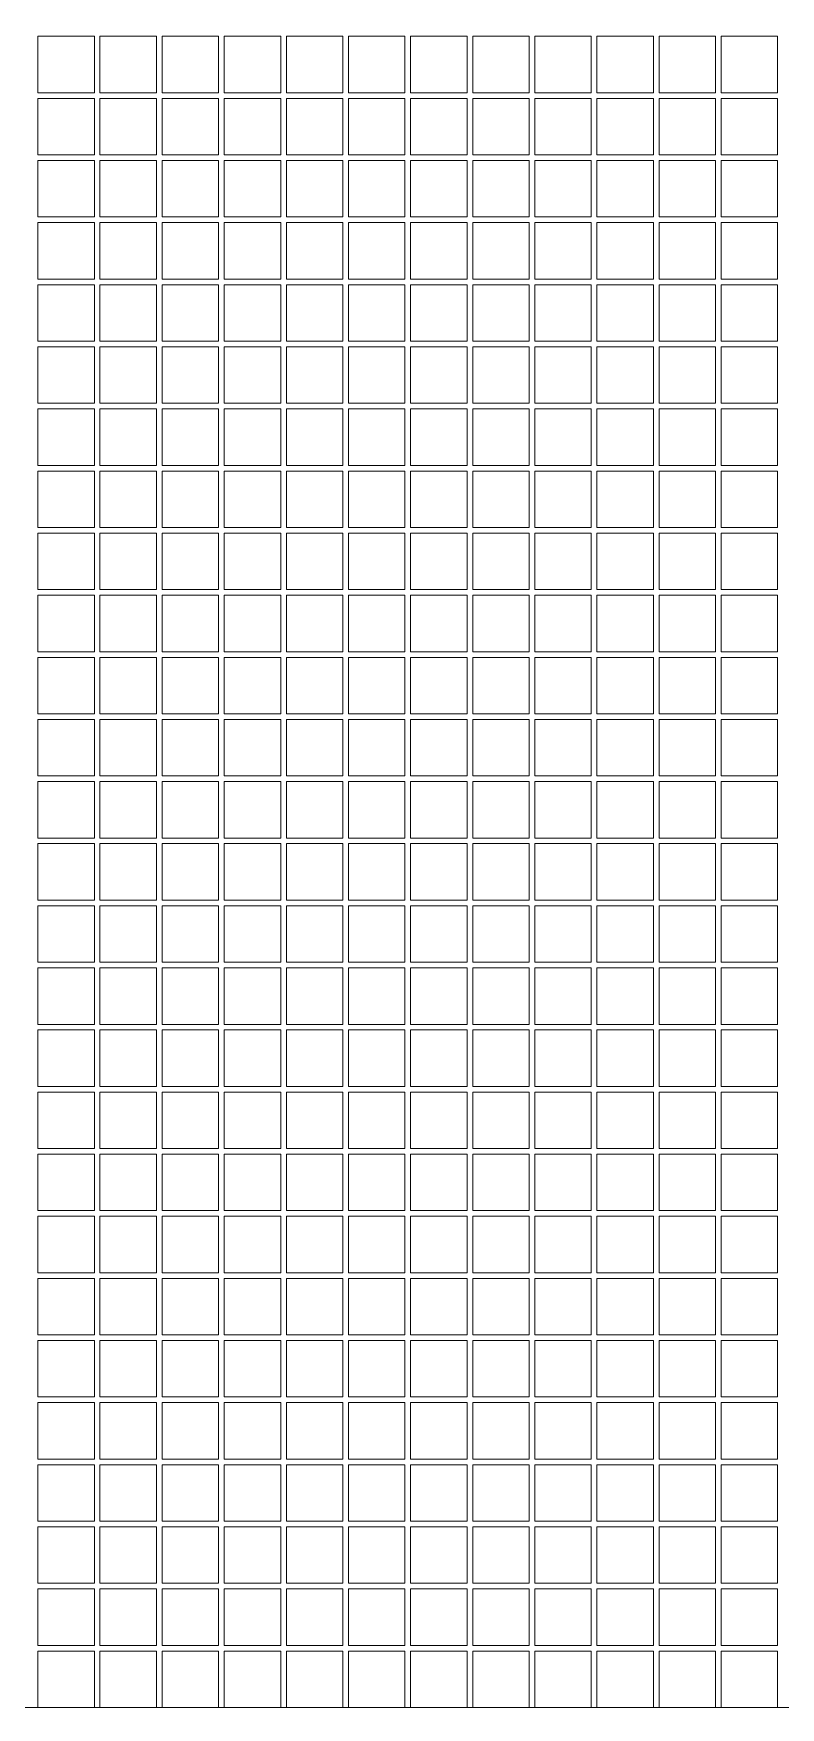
# Model space of a CAD drawing. Header units: millimetres. Extents: x -225363 to 347188, y -782467 to 813415.
# Drawn here: x 18311 to 19634, y 5775 to 8740 of the extents above; entities that cross this region are included whole.
import ezdxf

# ---------------------------------------------------------------- set-up
doc = ezdxf.new("R2010")
doc.units = ezdxf.units.MM
doc.layers.add('Xref SCN', color=8, linetype='Continuous', lineweight=0)

# ---------------------------------------------------------------- blocks, each defined once
blk = doc.blocks.new('A$C997e597b')
at = {"layer": 'Xref SCN', "ltscale": 3}
for points in [[(14630.7, 2960), (14730.7, 2960), (14730.7, 2860), (14630.7, 2860)], [(14740.7, 2960), (14840.7, 2960), (14840.7, 2860), (14740.7, 2860)], [(14850.7, 2960), (14950.7, 2960), (14950.7, 2860), (14850.7, 2860)], [(14960.7, 2960), (15060.7, 2960), (15060.7, 2860), (14960.7, 2860)], [(15070.7, 2960), (15170.7, 2960), (15170.7, 2860), (15070.7, 2860)], [(15180.7, 2960), (15280.7, 2960), (15280.7, 2860), (15180.7, 2860)], [(15290.7, 2960), (15390.7, 2960), (15390.7, 2860), (15290.7, 2860)], [(15400.7, 2960), (15500.7, 2960), (15500.7, 2860), (15400.7, 2860)], [(15510.7, 2960), (15610.7, 2960), (15610.7, 2860), (15510.7, 2860)], [(15620.7, 2960), (15720.7, 2960), (15720.7, 2860), (15620.7, 2860)], [(15730.7, 2960), (15830.7, 2960), (15830.7, 2860), (15730.7, 2860)], [(15840.7, 2960), (15940.7, 2960), (15940.7, 2860), (15840.7, 2860)], [(14630.7, 2850), (14730.7, 2850), (14730.7, 2750), (14630.7, 2750)], [(14740.7, 2850), (14840.7, 2850), (14840.7, 2750), (14740.7, 2750)], [(14850.7, 2850), (14950.7, 2850), (14950.7, 2750), (14850.7, 2750)], [(14960.7, 2850), (15060.7, 2850), (15060.7, 2750), (14960.7, 2750)], [(15070.7, 2850), (15170.7, 2850), (15170.7, 2750), (15070.7, 2750)], [(15180.7, 2850), (15280.7, 2850), (15280.7, 2750), (15180.7, 2750)], [(15290.7, 2850), (15390.7, 2850), (15390.7, 2750), (15290.7, 2750)], [(15400.7, 2850), (15500.7, 2850), (15500.7, 2750), (15400.7, 2750)], [(15510.7, 2850), (15610.7, 2850), (15610.7, 2750), (15510.7, 2750)], [(15620.7, 2850), (15720.7, 2850), (15720.7, 2750), (15620.7, 2750)], [(15730.7, 2850), (15830.7, 2850), (15830.7, 2750), (15730.7, 2750)], [(15840.7, 2850), (15940.7, 2850), (15940.7, 2750), (15840.7, 2750)], [(14630.7, 2740), (14730.7, 2740), (14730.7, 2640), (14630.7, 2640)], [(14740.7, 2740), (14840.7, 2740), (14840.7, 2640), (14740.7, 2640)], [(14850.7, 2740), (14950.7, 2740), (14950.7, 2640), (14850.7, 2640)], [(14960.7, 2740), (15060.7, 2740), (15060.7, 2640), (14960.7, 2640)], [(15070.7, 2740), (15170.7, 2740), (15170.7, 2640), (15070.7, 2640)], [(15180.7, 2740), (15280.7, 2740), (15280.7, 2640), (15180.7, 2640)], [(15290.7, 2740), (15390.7, 2740), (15390.7, 2640), (15290.7, 2640)], [(15400.7, 2740), (15500.7, 2740), (15500.7, 2640), (15400.7, 2640)], [(15510.7, 2740), (15610.7, 2740), (15610.7, 2640), (15510.7, 2640)], [(15620.7, 2740), (15720.7, 2740), (15720.7, 2640), (15620.7, 2640)], [(15730.7, 2740), (15830.7, 2740), (15830.7, 2640), (15730.7, 2640)], [(15840.7, 2740), (15940.7, 2740), (15940.7, 2640), (15840.7, 2640)], [(14630.7, 2630), (14730.7, 2630), (14730.7, 2530), (14630.7, 2530)], [(14740.7, 2630), (14840.7, 2630), (14840.7, 2530), (14740.7, 2530)], [(14850.7, 2630), (14950.7, 2630), (14950.7, 2530), (14850.7, 2530)], [(14960.7, 2630), (15060.7, 2630), (15060.7, 2530), (14960.7, 2530)], [(15070.7, 2630), (15170.7, 2630), (15170.7, 2530), (15070.7, 2530)], [(15180.7, 2630), (15280.7, 2630), (15280.7, 2530), (15180.7, 2530)], [(15290.7, 2630), (15390.7, 2630), (15390.7, 2530), (15290.7, 2530)], [(15400.7, 2630), (15500.7, 2630), (15500.7, 2530), (15400.7, 2530)], [(15510.7, 2630), (15610.7, 2630), (15610.7, 2530), (15510.7, 2530)], [(15620.7, 2630), (15720.7, 2630), (15720.7, 2530), (15620.7, 2530)], [(15730.7, 2630), (15830.7, 2630), (15830.7, 2530), (15730.7, 2530)], [(15840.7, 2630), (15940.7, 2630), (15940.7, 2530), (15840.7, 2530)], [(14630.7, 2520), (14730.7, 2520), (14730.7, 2420), (14630.7, 2420)], [(14740.7, 2520), (14840.7, 2520), (14840.7, 2420), (14740.7, 2420)], [(14850.7, 2520), (14950.7, 2520), (14950.7, 2420), (14850.7, 2420)], [(14960.7, 2520), (15060.7, 2520), (15060.7, 2420), (14960.7, 2420)], [(15070.7, 2520), (15170.7, 2520), (15170.7, 2420), (15070.7, 2420)], [(15180.7, 2520), (15280.7, 2520), (15280.7, 2420), (15180.7, 2420)], [(15290.7, 2520), (15390.7, 2520), (15390.7, 2420), (15290.7, 2420)], [(15400.7, 2520), (15500.7, 2520), (15500.7, 2420), (15400.7, 2420)], [(15510.7, 2520), (15610.7, 2520), (15610.7, 2420), (15510.7, 2420)], [(15620.7, 2520), (15720.7, 2520), (15720.7, 2420), (15620.7, 2420)], [(15730.7, 2520), (15830.7, 2520), (15830.7, 2420), (15730.7, 2420)], [(15840.7, 2520), (15940.7, 2520), (15940.7, 2420), (15840.7, 2420)], [(14630.7, 2410), (14730.7, 2410), (14730.7, 2310), (14630.7, 2310)], [(14740.7, 2410), (14840.7, 2410), (14840.7, 2310), (14740.7, 2310)], [(14850.7, 2410), (14950.7, 2410), (14950.7, 2310), (14850.7, 2310)], [(14960.7, 2410), (15060.7, 2410), (15060.7, 2310), (14960.7, 2310)], [(15070.7, 2410), (15170.7, 2410), (15170.7, 2310), (15070.7, 2310)], [(15180.7, 2410), (15280.7, 2410), (15280.7, 2310), (15180.7, 2310)], [(15290.7, 2410), (15390.7, 2410), (15390.7, 2310), (15290.7, 2310)], [(15400.7, 2410), (15500.7, 2410), (15500.7, 2310), (15400.7, 2310)], [(15510.7, 2410), (15610.7, 2410), (15610.7, 2310), (15510.7, 2310)], [(15620.7, 2410), (15720.7, 2410), (15720.7, 2310), (15620.7, 2310)], [(15730.7, 2410), (15830.7, 2410), (15830.7, 2310), (15730.7, 2310)], [(15840.7, 2410), (15940.7, 2410), (15940.7, 2310), (15840.7, 2310)], [(14630.7, 2300), (14730.7, 2300), (14730.7, 2200), (14630.7, 2200)], [(14740.7, 2300), (14840.7, 2300), (14840.7, 2200), (14740.7, 2200)], [(14850.7, 2300), (14950.7, 2300), (14950.7, 2200), (14850.7, 2200)], [(14960.7, 2300), (15060.7, 2300), (15060.7, 2200), (14960.7, 2200)], [(15070.7, 2300), (15170.7, 2300), (15170.7, 2200), (15070.7, 2200)], [(15180.7, 2300), (15280.7, 2300), (15280.7, 2200), (15180.7, 2200)], [(15290.7, 2300), (15390.7, 2300), (15390.7, 2200), (15290.7, 2200)], [(15400.7, 2300), (15500.7, 2300), (15500.7, 2200), (15400.7, 2200)], [(15510.7, 2300), (15610.7, 2300), (15610.7, 2200), (15510.7, 2200)], [(15620.7, 2300), (15720.7, 2300), (15720.7, 2200), (15620.7, 2200)], [(15730.7, 2300), (15830.7, 2300), (15830.7, 2200), (15730.7, 2200)], [(15840.7, 2300), (15940.7, 2300), (15940.7, 2200), (15840.7, 2200)], [(14630.7, 2190), (14730.7, 2190), (14730.7, 2090), (14630.7, 2090)], [(14740.7, 2190), (14840.7, 2190), (14840.7, 2090), (14740.7, 2090)], [(14850.7, 2190), (14950.7, 2190), (14950.7, 2090), (14850.7, 2090)], [(14960.7, 2190), (15060.7, 2190), (15060.7, 2090), (14960.7, 2090)], [(15070.7, 2190), (15170.7, 2190), (15170.7, 2090), (15070.7, 2090)], [(15180.7, 2190), (15280.7, 2190), (15280.7, 2090), (15180.7, 2090)], [(15290.7, 2190), (15390.7, 2190), (15390.7, 2090), (15290.7, 2090)], [(15400.7, 2190), (15500.7, 2190), (15500.7, 2090), (15400.7, 2090)], [(15510.7, 2190), (15610.7, 2190), (15610.7, 2090), (15510.7, 2090)], [(15620.7, 2190), (15720.7, 2190), (15720.7, 2090), (15620.7, 2090)], [(15730.7, 2190), (15830.7, 2190), (15830.7, 2090), (15730.7, 2090)], [(15840.7, 2190), (15940.7, 2190), (15940.7, 2090), (15840.7, 2090)], [(14630.7, 2080), (14730.7, 2080), (14730.7, 1980), (14630.7, 1980)], [(14740.7, 2080), (14840.7, 2080), (14840.7, 1980), (14740.7, 1980)], [(14850.7, 2080), (14950.7, 2080), (14950.7, 1980), (14850.7, 1980)], [(14960.7, 2080), (15060.7, 2080), (15060.7, 1980), (14960.7, 1980)], [(15070.7, 2080), (15170.7, 2080), (15170.7, 1980), (15070.7, 1980)], [(15180.7, 2080), (15280.7, 2080), (15280.7, 1980), (15180.7, 1980)], [(15290.7, 2080), (15390.7, 2080), (15390.7, 1980), (15290.7, 1980)], [(15400.7, 2080), (15500.7, 2080), (15500.7, 1980), (15400.7, 1980)], [(15510.7, 2080), (15610.7, 2080), (15610.7, 1980), (15510.7, 1980)], [(15620.7, 2080), (15720.7, 2080), (15720.7, 1980), (15620.7, 1980)], [(15730.7, 2080), (15830.7, 2080), (15830.7, 1980), (15730.7, 1980)], [(15840.7, 2080), (15940.7, 2080), (15940.7, 1980), (15840.7, 1980)], [(14630.7, 1970), (14730.7, 1970), (14730.7, 1870), (14630.7, 1870)], [(14740.7, 1970), (14840.7, 1970), (14840.7, 1870), (14740.7, 1870)], [(14850.7, 1970), (14950.7, 1970), (14950.7, 1870), (14850.7, 1870)], [(14960.7, 1970), (15060.7, 1970), (15060.7, 1870), (14960.7, 1870)], [(15070.7, 1970), (15170.7, 1970), (15170.7, 1870), (15070.7, 1870)], [(15180.7, 1970), (15280.7, 1970), (15280.7, 1870), (15180.7, 1870)], [(15290.7, 1970), (15390.7, 1970), (15390.7, 1870), (15290.7, 1870)], [(15400.7, 1970), (15500.7, 1970), (15500.7, 1870), (15400.7, 1870)], [(15510.7, 1970), (15610.7, 1970), (15610.7, 1870), (15510.7, 1870)], [(15620.7, 1970), (15720.7, 1970), (15720.7, 1870), (15620.7, 1870)], [(15730.7, 1970), (15830.7, 1970), (15830.7, 1870), (15730.7, 1870)], [(15840.7, 1970), (15940.7, 1970), (15940.7, 1870), (15840.7, 1870)], [(14630.7, 1860), (14730.7, 1860), (14730.7, 1760), (14630.7, 1760)], [(14740.7, 1860), (14840.7, 1860), (14840.7, 1760), (14740.7, 1760)], [(14850.7, 1860), (14950.7, 1860), (14950.7, 1760), (14850.7, 1760)], [(14960.7, 1860), (15060.7, 1860), (15060.7, 1760), (14960.7, 1760)], [(15070.7, 1860), (15170.7, 1860), (15170.7, 1760), (15070.7, 1760)], [(15180.7, 1860), (15280.7, 1860), (15280.7, 1760), (15180.7, 1760)], [(15290.7, 1860), (15390.7, 1860), (15390.7, 1760), (15290.7, 1760)], [(15400.7, 1860), (15500.7, 1860), (15500.7, 1760), (15400.7, 1760)], [(15510.7, 1860), (15610.7, 1860), (15610.7, 1760), (15510.7, 1760)], [(15620.7, 1860), (15720.7, 1860), (15720.7, 1760), (15620.7, 1760)], [(15730.7, 1860), (15830.7, 1860), (15830.7, 1760), (15730.7, 1760)], [(15840.7, 1860), (15940.7, 1860), (15940.7, 1760), (15840.7, 1760)], [(14630.7, 1750), (14730.7, 1750), (14730.7, 1650), (14630.7, 1650)], [(14740.7, 1750), (14840.7, 1750), (14840.7, 1650), (14740.7, 1650)], [(14850.7, 1750), (14950.7, 1750), (14950.7, 1650), (14850.7, 1650)], [(14960.7, 1750), (15060.7, 1750), (15060.7, 1650), (14960.7, 1650)], [(15070.7, 1750), (15170.7, 1750), (15170.7, 1650), (15070.7, 1650)], [(15180.7, 1750), (15280.7, 1750), (15280.7, 1650), (15180.7, 1650)], [(15290.7, 1750), (15390.7, 1750), (15390.7, 1650), (15290.7, 1650)], [(15400.7, 1750), (15500.7, 1750), (15500.7, 1650), (15400.7, 1650)], [(15510.7, 1750), (15610.7, 1750), (15610.7, 1650), (15510.7, 1650)], [(15620.7, 1750), (15720.7, 1750), (15720.7, 1650), (15620.7, 1650)], [(15730.7, 1750), (15830.7, 1750), (15830.7, 1650), (15730.7, 1650)], [(15840.7, 1750), (15940.7, 1750), (15940.7, 1650), (15840.7, 1650)], [(14630.7, 1640), (14730.7, 1640), (14730.7, 1540), (14630.7, 1540)], [(14740.7, 1640), (14840.7, 1640), (14840.7, 1540), (14740.7, 1540)], [(14850.7, 1640), (14950.7, 1640), (14950.7, 1540), (14850.7, 1540)], [(14960.7, 1640), (15060.7, 1640), (15060.7, 1540), (14960.7, 1540)], [(15070.7, 1640), (15170.7, 1640), (15170.7, 1540), (15070.7, 1540)], [(15180.7, 1640), (15280.7, 1640), (15280.7, 1540), (15180.7, 1540)], [(15290.7, 1640), (15390.7, 1640), (15390.7, 1540), (15290.7, 1540)], [(15400.7, 1640), (15500.7, 1640), (15500.7, 1540), (15400.7, 1540)], [(15510.7, 1640), (15610.7, 1640), (15610.7, 1540), (15510.7, 1540)], [(15620.7, 1640), (15720.7, 1640), (15720.7, 1540), (15620.7, 1540)], [(15730.7, 1640), (15830.7, 1640), (15830.7, 1540), (15730.7, 1540)], [(15840.7, 1640), (15940.7, 1640), (15940.7, 1540), (15840.7, 1540)], [(14630.7, 1530), (14730.7, 1530), (14730.7, 1430), (14630.7, 1430)], [(14740.7, 1530), (14840.7, 1530), (14840.7, 1430), (14740.7, 1430)], [(14850.7, 1530), (14950.7, 1530), (14950.7, 1430), (14850.7, 1430)], [(14960.7, 1530), (15060.7, 1530), (15060.7, 1430), (14960.7, 1430)], [(15070.7, 1530), (15170.7, 1530), (15170.7, 1430), (15070.7, 1430)], [(15180.7, 1530), (15280.7, 1530), (15280.7, 1430), (15180.7, 1430)], [(15290.7, 1530), (15390.7, 1530), (15390.7, 1430), (15290.7, 1430)], [(15400.7, 1530), (15500.7, 1530), (15500.7, 1430), (15400.7, 1430)], [(15510.7, 1530), (15610.7, 1530), (15610.7, 1430), (15510.7, 1430)], [(15620.7, 1530), (15720.7, 1530), (15720.7, 1430), (15620.7, 1430)], [(15730.7, 1530), (15830.7, 1530), (15830.7, 1430), (15730.7, 1430)], [(15840.7, 1530), (15940.7, 1530), (15940.7, 1430), (15840.7, 1430)], [(14630.7, 1420), (14730.7, 1420), (14730.7, 1320), (14630.7, 1320)], [(14740.7, 1420), (14840.7, 1420), (14840.7, 1320), (14740.7, 1320)], [(14850.7, 1420), (14950.7, 1420), (14950.7, 1320), (14850.7, 1320)], [(14960.7, 1420), (15060.7, 1420), (15060.7, 1320), (14960.7, 1320)], [(15070.7, 1420), (15170.7, 1420), (15170.7, 1320), (15070.7, 1320)], [(15180.7, 1420), (15280.7, 1420), (15280.7, 1320), (15180.7, 1320)], [(15290.7, 1420), (15390.7, 1420), (15390.7, 1320), (15290.7, 1320)], [(15400.7, 1420), (15500.7, 1420), (15500.7, 1320), (15400.7, 1320)], [(15510.7, 1420), (15610.7, 1420), (15610.7, 1320), (15510.7, 1320)], [(15620.7, 1420), (15720.7, 1420), (15720.7, 1320), (15620.7, 1320)], [(15730.7, 1420), (15830.7, 1420), (15830.7, 1320), (15730.7, 1320)], [(15840.7, 1420), (15940.7, 1420), (15940.7, 1320), (15840.7, 1320)], [(14630.7, 1310), (14730.7, 1310), (14730.7, 1210), (14630.7, 1210)], [(14740.7, 1310), (14840.7, 1310), (14840.7, 1210), (14740.7, 1210)], [(14850.7, 1310), (14950.7, 1310), (14950.7, 1210), (14850.7, 1210)], [(14960.7, 1310), (15060.7, 1310), (15060.7, 1210), (14960.7, 1210)], [(15070.7, 1310), (15170.7, 1310), (15170.7, 1210), (15070.7, 1210)], [(15180.7, 1310), (15280.7, 1310), (15280.7, 1210), (15180.7, 1210)], [(15290.7, 1310), (15390.7, 1310), (15390.7, 1210), (15290.7, 1210)], [(15400.7, 1310), (15500.7, 1310), (15500.7, 1210), (15400.7, 1210)], [(15510.7, 1310), (15610.7, 1310), (15610.7, 1210), (15510.7, 1210)], [(15620.7, 1310), (15720.7, 1310), (15720.7, 1210), (15620.7, 1210)], [(15730.7, 1310), (15830.7, 1310), (15830.7, 1210), (15730.7, 1210)], [(15840.7, 1310), (15940.7, 1310), (15940.7, 1210), (15840.7, 1210)], [(14630.7, 1200), (14730.7, 1200), (14730.7, 1100), (14630.7, 1100)], [(14740.7, 1200), (14840.7, 1200), (14840.7, 1100), (14740.7, 1100)], [(14850.7, 1200), (14950.7, 1200), (14950.7, 1100), (14850.7, 1100)], [(14960.7, 1200), (15060.7, 1200), (15060.7, 1100), (14960.7, 1100)], [(15070.7, 1200), (15170.7, 1200), (15170.7, 1100), (15070.7, 1100)], [(15180.7, 1200), (15280.7, 1200), (15280.7, 1100), (15180.7, 1100)], [(15290.7, 1200), (15390.7, 1200), (15390.7, 1100), (15290.7, 1100)], [(15400.7, 1200), (15500.7, 1200), (15500.7, 1100), (15400.7, 1100)], [(15510.7, 1200), (15610.7, 1200), (15610.7, 1100), (15510.7, 1100)], [(15620.7, 1200), (15720.7, 1200), (15720.7, 1100), (15620.7, 1100)], [(15730.7, 1200), (15830.7, 1200), (15830.7, 1100), (15730.7, 1100)], [(15840.7, 1200), (15940.7, 1200), (15940.7, 1100), (15840.7, 1100)], [(14630.7, 1090), (14730.7, 1090), (14730.7, 990), (14630.7, 990)], [(14740.7, 1090), (14840.7, 1090), (14840.7, 990), (14740.7, 990)], [(14850.7, 1090), (14950.7, 1090), (14950.7, 990), (14850.7, 990)], [(14960.7, 1090), (15060.7, 1090), (15060.7, 990), (14960.7, 990)], [(15070.7, 1090), (15170.7, 1090), (15170.7, 990), (15070.7, 990)], [(15180.7, 1090), (15280.7, 1090), (15280.7, 990), (15180.7, 990)], [(15290.7, 1090), (15390.7, 1090), (15390.7, 990), (15290.7, 990)], [(15400.7, 1090), (15500.7, 1090), (15500.7, 990), (15400.7, 990)], [(15510.7, 1090), (15610.7, 1090), (15610.7, 990), (15510.7, 990)], [(15620.7, 1090), (15720.7, 1090), (15720.7, 990), (15620.7, 990)], [(15730.7, 1090), (15830.7, 1090), (15830.7, 990), (15730.7, 990)], [(15840.7, 1090), (15940.7, 1090), (15940.7, 990), (15840.7, 990)], [(14630.7, 980), (14730.7, 980), (14730.7, 880), (14630.7, 880)], [(14740.7, 980), (14840.7, 980), (14840.7, 880), (14740.7, 880)], [(14850.7, 980), (14950.7, 980), (14950.7, 880), (14850.7, 880)], [(14960.7, 980), (15060.7, 980), (15060.7, 880), (14960.7, 880)], [(15070.7, 980), (15170.7, 980), (15170.7, 880), (15070.7, 880)], [(15180.7, 980), (15280.7, 980), (15280.7, 880), (15180.7, 880)], [(15290.7, 980), (15390.7, 980), (15390.7, 880), (15290.7, 880)], [(15400.7, 980), (15500.7, 980), (15500.7, 880), (15400.7, 880)], [(15510.7, 980), (15610.7, 980), (15610.7, 880), (15510.7, 880)], [(15620.7, 980), (15720.7, 980), (15720.7, 880), (15620.7, 880)], [(15730.7, 980), (15830.7, 980), (15830.7, 880), (15730.7, 880)], [(15840.7, 980), (15940.7, 980), (15940.7, 880), (15840.7, 880)], [(14630.7, 870), (14730.7, 870), (14730.7, 770), (14630.7, 770)], [(14740.7, 870), (14840.7, 870), (14840.7, 770), (14740.7, 770)], [(14850.7, 870), (14950.7, 870), (14950.7, 770), (14850.7, 770)], [(14960.7, 870), (15060.7, 870), (15060.7, 770), (14960.7, 770)], [(15070.7, 870), (15170.7, 870), (15170.7, 770), (15070.7, 770)], [(15180.7, 870), (15280.7, 870), (15280.7, 770), (15180.7, 770)], [(15290.7, 870), (15390.7, 870), (15390.7, 770), (15290.7, 770)], [(15400.7, 870), (15500.7, 870), (15500.7, 770), (15400.7, 770)], [(15510.7, 870), (15610.7, 870), (15610.7, 770), (15510.7, 770)], [(15620.7, 870), (15720.7, 870), (15720.7, 770), (15620.7, 770)], [(15730.7, 870), (15830.7, 870), (15830.7, 770), (15730.7, 770)], [(15840.7, 870), (15940.7, 870), (15940.7, 770), (15840.7, 770)], [(14630.7, 760), (14730.7, 760), (14730.7, 660), (14630.7, 660)], [(14740.7, 760), (14840.7, 760), (14840.7, 660), (14740.7, 660)], [(14850.7, 760), (14950.7, 760), (14950.7, 660), (14850.7, 660)], [(14960.7, 760), (15060.7, 760), (15060.7, 660), (14960.7, 660)], [(15070.7, 760), (15170.7, 760), (15170.7, 660), (15070.7, 660)], [(15180.7, 760), (15280.7, 760), (15280.7, 660), (15180.7, 660)], [(15290.7, 760), (15390.7, 760), (15390.7, 660), (15290.7, 660)], [(15400.7, 760), (15500.7, 760), (15500.7, 660), (15400.7, 660)], [(15510.7, 760), (15610.7, 760), (15610.7, 660), (15510.7, 660)], [(15620.7, 760), (15720.7, 760), (15720.7, 660), (15620.7, 660)], [(15730.7, 760), (15830.7, 760), (15830.7, 660), (15730.7, 660)], [(15840.7, 760), (15940.7, 760), (15940.7, 660), (15840.7, 660)], [(14630.7, 650), (14730.7, 650), (14730.7, 550), (14630.7, 550)], [(14740.7, 650), (14840.7, 650), (14840.7, 550), (14740.7, 550)], [(14850.7, 650), (14950.7, 650), (14950.7, 550), (14850.7, 550)], [(14960.7, 650), (15060.7, 650), (15060.7, 550), (14960.7, 550)], [(15070.7, 650), (15170.7, 650), (15170.7, 550), (15070.7, 550)], [(15180.7, 650), (15280.7, 650), (15280.7, 550), (15180.7, 550)], [(15290.7, 650), (15390.7, 650), (15390.7, 550), (15290.7, 550)], [(15400.7, 650), (15500.7, 650), (15500.7, 550), (15400.7, 550)], [(15510.7, 650), (15610.7, 650), (15610.7, 550), (15510.7, 550)], [(15620.7, 650), (15720.7, 650), (15720.7, 550), (15620.7, 550)], [(15730.7, 650), (15830.7, 650), (15830.7, 550), (15730.7, 550)], [(15840.7, 650), (15940.7, 650), (15940.7, 550), (15840.7, 550)], [(14630.7, 540), (14730.7, 540), (14730.7, 440), (14630.7, 440)], [(14740.7, 540), (14840.7, 540), (14840.7, 440), (14740.7, 440)], [(14850.7, 540), (14950.7, 540), (14950.7, 440), (14850.7, 440)], [(14960.7, 540), (15060.7, 540), (15060.7, 440), (14960.7, 440)], [(15070.7, 540), (15170.7, 540), (15170.7, 440), (15070.7, 440)], [(15180.7, 540), (15280.7, 540), (15280.7, 440), (15180.7, 440)], [(15290.7, 540), (15390.7, 540), (15390.7, 440), (15290.7, 440)], [(15400.7, 540), (15500.7, 540), (15500.7, 440), (15400.7, 440)], [(15510.7, 540), (15610.7, 540), (15610.7, 440), (15510.7, 440)], [(15620.7, 540), (15720.7, 540), (15720.7, 440), (15620.7, 440)], [(15730.7, 540), (15830.7, 540), (15830.7, 440), (15730.7, 440)], [(15840.7, 540), (15940.7, 540), (15940.7, 440), (15840.7, 440)], [(14630.7, 430), (14730.7, 430), (14730.7, 330), (14630.7, 330)], [(14740.7, 430), (14840.7, 430), (14840.7, 330), (14740.7, 330)], [(14850.7, 430), (14950.7, 430), (14950.7, 330), (14850.7, 330)], [(14960.7, 430), (15060.7, 430), (15060.7, 330), (14960.7, 330)], [(15070.7, 430), (15170.7, 430), (15170.7, 330), (15070.7, 330)], [(15180.7, 430), (15280.7, 430), (15280.7, 330), (15180.7, 330)], [(15290.7, 430), (15390.7, 430), (15390.7, 330), (15290.7, 330)], [(15400.7, 430), (15500.7, 430), (15500.7, 330), (15400.7, 330)], [(15510.7, 430), (15610.7, 430), (15610.7, 330), (15510.7, 330)], [(15620.7, 430), (15720.7, 430), (15720.7, 330), (15620.7, 330)], [(15730.7, 430), (15830.7, 430), (15830.7, 330), (15730.7, 330)], [(15840.7, 430), (15940.7, 430), (15940.7, 330), (15840.7, 330)], [(14630.7, 320), (14730.7, 320), (14730.7, 220), (14630.7, 220)], [(14740.7, 320), (14840.7, 320), (14840.7, 220), (14740.7, 220)], [(14850.7, 320), (14950.7, 320), (14950.7, 220), (14850.7, 220)], [(14960.7, 320), (15060.7, 320), (15060.7, 220), (14960.7, 220)], [(15070.7, 320), (15170.7, 320), (15170.7, 220), (15070.7, 220)], [(15180.7, 320), (15280.7, 320), (15280.7, 220), (15180.7, 220)], [(15290.7, 320), (15390.7, 320), (15390.7, 220), (15290.7, 220)], [(15400.7, 320), (15500.7, 320), (15500.7, 220), (15400.7, 220)], [(15510.7, 320), (15610.7, 320), (15610.7, 220), (15510.7, 220)], [(15620.7, 320), (15720.7, 320), (15720.7, 220), (15620.7, 220)], [(15730.7, 320), (15830.7, 320), (15830.7, 220), (15730.7, 220)], [(15840.7, 320), (15940.7, 320), (15940.7, 220), (15840.7, 220)], [(14630.7, 210), (14730.7, 210), (14730.7, 110), (14630.7, 110)], [(14740.7, 210), (14840.7, 210), (14840.7, 110), (14740.7, 110)], [(14850.7, 210), (14950.7, 210), (14950.7, 110), (14850.7, 110)], [(14960.7, 210), (15060.7, 210), (15060.7, 110), (14960.7, 110)], [(15070.7, 210), (15170.7, 210), (15170.7, 110), (15070.7, 110)], [(15180.7, 210), (15280.7, 210), (15280.7, 110), (15180.7, 110)], [(15290.7, 210), (15390.7, 210), (15390.7, 110), (15290.7, 110)], [(15400.7, 210), (15500.7, 210), (15500.7, 110), (15400.7, 110)], [(15510.7, 210), (15610.7, 210), (15610.7, 110), (15510.7, 110)], [(15620.7, 210), (15720.7, 210), (15720.7, 110), (15620.7, 110)], [(15730.7, 210), (15830.7, 210), (15830.7, 110), (15730.7, 110)], [(15840.7, 210), (15940.7, 210), (15940.7, 110), (15840.7, 110)], [(14630.7, 100), (14730.7, 100), (14730.7, 0), (14630.7, 0)], [(14740.7, 100), (14840.7, 100), (14840.7, 0), (14740.7, 0)], [(14850.7, 100), (14950.7, 100), (14950.7, 0), (14850.7, 0)], [(14960.7, 100), (15060.7, 100), (15060.7, 0), (14960.7, 0)], [(15070.7, 100), (15170.7, 100), (15170.7, 0), (15070.7, 0)], [(15180.7, 100), (15280.7, 100), (15280.7, 0), (15180.7, 0)], [(15290.7, 100), (15390.7, 100), (15390.7, 0), (15290.7, 0)], [(15400.7, 100), (15500.7, 100), (15500.7, 0), (15400.7, 0)], [(15510.7, 100), (15610.7, 100), (15610.7, 0), (15510.7, 0)], [(15620.7, 100), (15720.7, 100), (15720.7, 0), (15620.7, 0)], [(15730.7, 100), (15830.7, 100), (15830.7, 0), (15730.7, 0)], [(15840.7, 100), (15940.7, 100), (15940.7, 0), (15840.7, 0)]]:
    blk.add_lwpolyline(points, close=True, dxfattribs=at)
blk = doc.blocks.new('Xref SCN')
at = {"layer": 'Xref SCN', "ltscale": 3}
h = blk.add_hatch(dxfattribs=at)
h.set_pattern_fill('CROSS', color=256, scale=30, angle=197)
h.set_pattern_definition([(197, (-1424125.8, -442865.07), (-126.479246, -237.872866), [95.25, -285.75]), (287, (-1424185.26, -442833.45), (237.872866, -126.479246), [95.25, -285.75])])
edge = h.paths.add_edge_path()
edge.add_line((10158.3, 16567.3), (1851.3, 14451.4))
edge.add_arc((2136.7, 13337.4), 1150, 104.3699, 180.3856)
edge.add_line((986.8, 13329.7), (1035.4, 6105.3))
edge.add_arc((2185.4, 6113.1), 1150, 180.3856, 250.1333)
edge.add_arc((-23.6, -0.1), 5350, 54.441, 70.1333, ccw=False)
edge.add_arc((3168.4, 4685.8), 343.2, 256.3943, 333.3422)
edge.add_arc((7788.2, 2340.3), 4837.9, 44.3307, 153.0645, ccw=False)
edge.add_arc((13743.2, 8157.8), 3487.1, 224.3307, 435.8788)
edge.add_arc((16212.7, 17236.7), 5922.7, 187.71586, 254.13812, ccw=False)
edge.add_arc((10541.9, 16468.3), 200, 187.6327, 187.7159, ccw=False)
edge.add_arc((10195, 16421.9), 150, 7.6327, 104.1621)
edge = h.paths.add_edge_path()
edge.add_arc((-13757.9, 9268.2), 1150, 104.3599, 180.4403)
edge.add_line((-14907.8, 9259.4), (-14907.8, 2149))
edge.add_arc((-13757.9, 2157.9), 1150, 180.4403, 270.3856)
edge.add_line((-13750.1, 1007.9), (-6129, 1058.9))
edge.add_arc((-6136.7, 2208.8), 1150, 270.3859, 340.1337)
edge.add_arc((-23.6, -0.1), 5350, 110.6378, 160.1333, ccw=False)
edge.add_arc((-2314.5, 6082.8), 1150, 290.6378, 360.3856)
edge.add_line((-1164.6, 6090.5), (-1205.6, 12195.1))
edge.add_arc((-2355.6, 12187.3), 1150, 0.3856, 104.3599)
edge.add_line((-2640.8, 13301.4), (-14043.1, 10382.3))
edge = h.paths.add_edge_path()
edge.add_line((-13750.1, -8364.8), (-2217.8, -8288))
edge.add_arc((-2225.6, -7138), 1150, 270.3861, 360.3861)
edge.add_line((-1075.6, -7130.3), (-1082.5, -6105.5))
edge.add_arc((-2232.5, -6113.2), 1150, 0.3856, 70.1333)
edge.add_arc((-23.6, -0.1), 5350, 200.6378, 250.1333, ccw=False)
edge.add_arc((-6106.4, -2291.1), 1150, 20.6378, 90.3856)
edge.add_line((-6114.2, -1141.1), (-13765.6, -1192.1))
edge.add_arc((-13757.8, -2342), 1150, 90.3861, 180.441)
edge.add_line((-14907.8, -2350.9), (-14907.8, -7223.7))
edge.add_arc((-13757.9, -7214.9), 1150, 180.4404, 270.3856)
edge.add_arc((-13747.8, -8714.8), 350, 90.3818, 90.3856, ccw=False)
at = {"layer": 'Xref SCN'}
blk.add_lwpolyline([(-15257.8, -9923.8), (23042.2, -9923.8), (23042.2, -6977.6)], dxfattribs=at)
at = {"layer": 'Xref SCN', "ltscale": 3}
blk.add_blockref('A$C997e597b', (-15258.6, -9923.8), dxfattribs=at)

msp = doc.modelspace()

# ---------------------------------------------------------------- block references
msp.add_blockref('Xref SCN', (18946.5, 15699))

doc.saveas('drawing.dxf')
